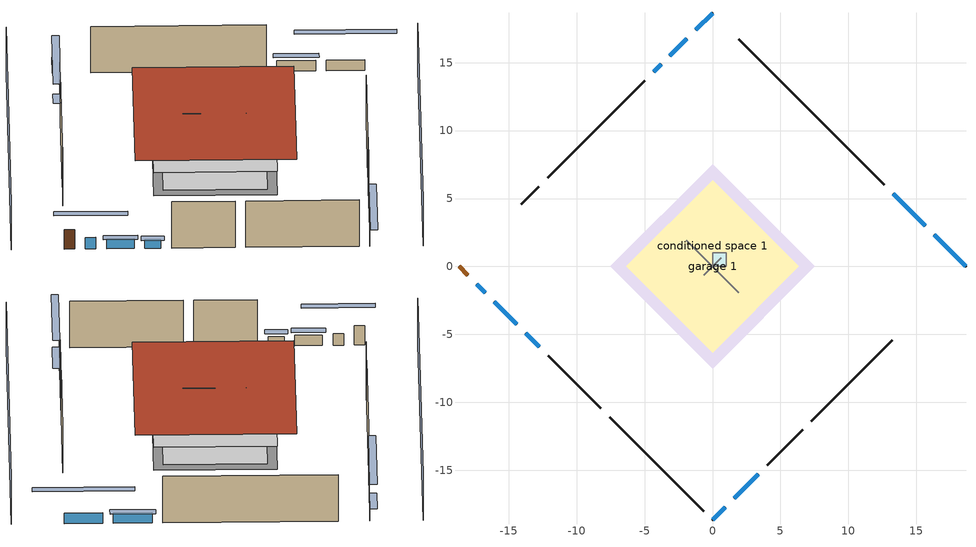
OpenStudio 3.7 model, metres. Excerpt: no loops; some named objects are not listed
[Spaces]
conditioned space 1
 floor to garage 1 (Floor1 construction): -6.34,0 0,6.34 6.34,0 0,-6.34 z0
 floor foundation (Slab2 construction): -7.54,0 0,7.54 7.54,0 0,-7.54 z0
 floor adiabatic (AdiabaticFloorConstruction): -7.54,0 0,7.54 7.54,0 0,-7.54 z2.44
 wall outside (Wall3 construction): 12.63,6.02 1.93,16.72 z0:4.88
 wall outside (Wall4 construction): 7.28,-11.37 13.23,-5.42 z0:4.88
 wall outside (Wall7 construction): -7.56,-11.09 -0.66,-17.99 z0:4.88
 wall outside (Wall8 construction): -4.99,13.66 -12.11,6.54 z0:4.88
 wall outside (AdiabaticWallConstruction): 18.65,0 16.3,2.35 / 15.64,3.01 13.29,5.36 z0:1.1; 0,-18.65 0.95,-17.7 z0:0.92; 1.6,-17.05 3.38,-15.27 z0:1.13; -17.35,-1.3 -16.72,-1.93 z0:1.19; -16.06,-2.59 -14.39,-4.27 z0:1.07; -13.73,-4.92 -12.76,-5.9 z0:0.95; -1.89,16.76 -3.13,15.52 / 0,18.65 -1.24,17.41 z0:1.16; -3.79,14.87 -4.33,14.32 z0:1.04
 wall outside (AdiabaticWallConstruction 1): -18.65,0 -18,-0.65 z0:2.03
 wall to garage 1 (Wall5 construction): -1.94,1.94 1.94,-1.94 z0:4.88
 wall to garage 1 (Wall6 construction): -0.65,-0.65 0.65,0.65 z0:4.88
 window (WindowConstruction): 18.65,0 16.3,2.35 z0:1.1
 window (WindowConstruction 1): 15.64,3.01 13.29,5.36 z0:1.1
 window (WindowConstruction 2): 0,-18.65 0.95,-17.7 z0:0.91
 window (WindowConstruction 3): 1.61,-17.05 3.38,-15.27 z0:1.13
 window (WindowConstruction 4): -17.35,-1.3 -16.72,-1.93 z0:1.19
 window (WindowConstruction 5): -16.06,-2.59 -14.39,-4.27 z0:1.07
 window (WindowConstruction 6): -13.73,-4.92 -12.76,-5.9 z0:0.94
 window (WindowConstruction 7): -1.89,16.76 -3.13,15.52 z0:1.16
 window (WindowConstruction 8): -3.79,14.87 -4.33,14.32 z0:1.04
 window (WindowConstruction 9): 0,18.65 -1.24,17.42 z0:1.16
 door (Door): -18.65,0 -18.01,-0.65 z0:2.03
 ceiling adiabatic (AdiabaticFloorConstruction): 0,-7.54 7.54,0 0,7.54 -7.54,0 z2.44
 roof outside (Roof1 construction): 0,9.85 -9.85,0 0,-9.85 9.85,0 z4.88
garage 1
 floor foundation (Slab1 construction): -6.34,0 0,6.34 6.34,0 0,-6.34 z0
 wall outside (Wall1 construction): 4.04,-14.61 6.63,-12.03 z0:4.88
 wall outside (Wall2 construction): -12.1,-6.55 -8.22,-10.43 z0:4.88
 wall outside (Wall9 construction): -12.77,5.88 -14.06,4.59 z0:4.88
central ac and furnace airloop ret air space
 floor adiabatic (AdiabaticConst): 0,0 0,1 1,1 1,0 z0
 wall adiabatic (AdiabaticConst): 0,1 0,0 1,0 1,1 0,1 z0:1
 ceiling adiabatic (AdiabaticConst): 1,0 1,1 0,1 0,0 z1
shading: -3.23,21.88 -21.88,3.23 / 3.23,-21.88 21.88,-3.23 z0:4.88; 14.36,4.29 20.59,-1.94 21.02,-1.51 14.79,4.72 z3.84; 13.07,5.58 15.86,2.79 16.29,3.23 13.5,6.01 z1.4; 2.89,-15.76 -1.94,-20.59 -1.51,-21.02 3.32,-16.19 z3.66; 3.6,-15.05 1.39,-17.26 1.82,-17.69 4.03,-15.49 z1.43; -14.78,-3.87 -19.29,0.64 -19.72,0.21 -15.21,-4.3 z3.93; -14.17,-4.48 -16.28,-2.37 -16.71,-2.81 -14.6,-4.91 z1.37; -12.54,-6.11 -13.95,-4.71 -14.38,-5.14 -12.97,-6.54 z1.25; -5.07,13.58 0.05,18.7 -0.38,19.13 -5.5,14.01 z3.9; -4.55,14.1 -3.57,15.08 -4,15.51 -4.98,14.54 z1.34; -1.45,17.2 0.22,18.87 -0.22,19.3 -1.88,17.63 z1.46
[Site]
Portland Intl Arpt_OR_USA: Latitude {deg}=45.59; Longitude {deg}=-122.6; Time Zone {hr}=-8; Elevation {m}=33; Terrain=Suburbs
[Site:GroundTemperature:Shallow]
10.2558, 8.96328, 8.85977, 9.47314, 11.9355, 14.3863, 16.5111, 17.8571, 17.9714, 16.8767, 14.8061, 12.4304
[Site:WaterMainsTemperature]
Calculation Method=Schedule; Temperature Schedule=mains temperature schedule
[Building]
Building 1
[Material] Roughness=Rough
Name | Thickness {m} | Conductivity {W/m-K} | Density {kg/m3} | Specific Heat {J/kg-K} | Thermal Absorptance | Solar Absorptance | Visible Absorptance
slate or tile shingles | 0.01905 | 0.840978 | 1899.972 | 799.717 | 0.9 | 0.75 | 0.75
roof rigid ins | 0.051816 | 0.029427 | 32.04 | 1214.23 | 0.9 | 0.7 | 0.7
osb sheathing 0.75 in. | 0.01905 | 0.115458 | 512.64 | 1214.23 | 0.9 | 0.7 | 0.7
roof stud and cavity | 0.2032 | 0.633245 | 78.34581 | 1123.46 | 0.9 | 0.7 | 0.7
gypsum board | 0.0127 | 0.160291 | 801 | 837.4 | 0.9 | 0.6 | 0.6
stucco | 0.0254 | 0.649125 | 1281.6 | 879.27 | 0.9 | 0.5 | 0.5
osb sheathing 0.5 in. | 0.0127 | 0.115458 | 512.64 | 1214.23 | 0.9 | 0.7 | 0.7
wall stud and cavity | 0.1397 | 0.348569 | 139.0536 | 1170.24 | 0.9 | 0.6 | 0.6
wall stud and cavity 1 | 0.1397 | 0.0952874 | 139.0536 | 1170.24 | 0.9 | 0.7 | 0.7
osb sheathing 0.5 in. 1; osb sheathing 0.5 in. 2 | 0.0127 | 0.115458 | 512.64 | 1214.23
wall stud and cavity 2 | 0.1397 | 0.0983683 | 139.0536 | 1170.24 | 0.9 | 0.7 | 0.7
floor stud and cavity | 0.1397 | 0.923637 | 92.3553 | 1139.71 | 0.9 | 0.7 | 0.7
floor covering | 0.0127 | 0.0433444 | 54.468 | 1339.84 | 0.9 | 0.6 | 0.6
concrete 4.0 in. | 0.1016 | 1.803125 | 2242.8 | 837.4 | 0.9 | 0.7 | 0.7
floor covering 1 | 0.0127 | 0.0450781 | 54.468 | 1339.84 | 0.9 | 0.9 | 0.9
wood siding; wood siding 1 | 0.0254 | 0.102417 | 544.68 | 1172.36
wall rigid ins; floor rigid ins | 0.512978 | 0.029427 | 32.04 | 1214.23 | 0.9 | 0.7 | 0.7
wall stud and cavity 3 | 0.0889 | 0.380278 | 52.3479 | 1209.89 | 0.9 | 0.7 | 0.7
door material | 0.04445 | 0.0612267 | 512.64 | 1214.23 | 0.9 | 0.7 | 0.7
floor stud and cavity 1 | 0.1397 | 1.75129 | 37.0049 | 1207.88 | 0.9 | 0.7 | 0.7
wall stud and cavity 4 | 0.0889 | 0.391764 | 83.0341 | 1211.67 | 0.9 | 0.7 | 0.7
furniture material conditioned space 1; furniture material garage 1 | 0.1524 | 0.115458 | 640.8 | 1214.23 | 0.9 | 0.6 | 0.6
[Construction]
Roof1 construction: slate or tile shingles, roof rigid ins, osb sheathing 0.75 in., roof stud and cavity, gypsum board
Wall1 construction; Wall2 construction: stucco, osb sheathing 0.5 in., wall stud and cavity
Wall3 construction; Wall4 construction: stucco, osb sheathing 0.5 in., wall stud and cavity 1, gypsum board
Wall5 construction: osb sheathing 0.5 in. 1, wall stud and cavity 2, gypsum board
Wall6 construction: osb sheathing 0.5 in. 2, wall stud and cavity 2, gypsum board
Wall7 construction; Wall8 construction: stucco, osb sheathing 0.5 in. 2, wall stud and cavity 1, gypsum board
Wall9 construction: stucco, osb sheathing 0.5 in. 2, wall stud and cavity
Floor1 construction: floor stud and cavity, osb sheathing 0.75 in., floor covering
Slab1 construction: concrete 4.0 in.
Slab2 construction: concrete 4.0 in., floor covering 1
WindowConstruction; WindowConstruction 1; WindowConstruction 2; WindowConstruction 3; WindowConstruction 4; WindowConstruction 5; WindowConstruction 6; WindowConstruction 7; WindowConstruction 8; WindowConstruction 9: WindowMaterial
AdiabaticWallConstruction: wood siding, wall rigid ins, wall stud and cavity 3, gypsum board
Door: door material
AdiabaticWallConstruction 1: wood siding 1, wall rigid ins, wall stud and cavity 3, gypsum board
AdiabaticFloorConstruction: floor stud and cavity 1, floor rigid ins, osb sheathing 0.75 in., floor covering
PartitionWallConstruction: gypsum board, wall stud and cavity 4, gypsum board
furniture construction conditioned space 1: furniture material conditioned space 1
furniture construction garage 1: furniture material garage 1
AdiabaticConst: Adiabatic
[WindowMaterial:SimpleGlazingSystem]
WindowMaterial: U-Factor {W/m2-K}=2.78222; Solar Heat Gain Coefficient=0.56
[Material:NoMass]
Adiabatic: Roughness=Rough; Thermal Resistance {m2-K/W}=176.1
[ThermalZone] Multiplier=1; Use Ideal Air Loads=No
Name | Volume {m3} | Thermostat
conditioned space | 749.83 | conditioned space temperature setpoint
garage | 195.726
central ac and furnace airloop ret air zone | 1
[Sizing:Zone] Zone Cooling Design Supply Air Temperature Input Method=SupplyAirTemperature; Zone Cooling Design Supply Air Temperature {C}=14; Zone Cooling Design Supply Air Temperature Difference {deltaC}=11.11; Zone Heating Design Supply Air Temperature Input Method=SupplyAirTemperature; Zone Heating Design Supply Air Temperature {C}=40; Zone Heating Design Supply Air Temperature Difference {deltaC}=11.11; Zone Cooling Design Supply Air Humidity Ratio {kg-H2O/kg-air}=0.0085; Zone Heating Design Supply Air Humidity Ratio {kg-H2O/kg-air}=0.008; Cooling Design Air Flow Method=DesignDay; Heating Design Air Flow Method=DesignDay; Account for Dedicated Outdoor Air System=No; Dedicated Outdoor Air System Control Strategy=NeutralSupplyAir; Dedicated Outdoor Air Low Setpoint Temperature for Design {C}=autosize; Dedicated Outdoor Air High Setpoint Temperature for Design {C}=autosize; Zone Load Sizing Method=Sensible Load Only No Latent Load; Zone Latent Cooling Design Supply Air Humidity Ratio Input Method=HumidityRatioDifference; Zone Cooling Design Supply Air Humidity Ratio Difference {kgWater/kgDryAir}=0.005; Zone Latent Heating Design Supply Air Humidity Ratio Input Method=HumidityRatioDifference; Zone Humidification Design Supply Air Humidity Ratio Difference {kgWater/kgDryAir}=0.005
garage; central ac and furnace airloop ret air zone
[Space] Building Unit=Building Unit 1
Name | Thermal Zone | Volume {m3}
conditioned space 1 | conditioned space | 749.83
garage 1 | garage | 195.726
central ac and furnace airloop ret air space | central ac and furnace airloop ret air zone
[ThermostatSetpoint:DualSetpoint]
conditioned space temperature setpoint: Heating Setpoint Temperature Schedule=heating setpoint; Cooling Setpoint Temperature Schedule=cooling setpoint
[Foundation:Kiva] Wall Height Above Grade {m}=0.1016; Wall Depth Below Slab {m}=0.2032
Name | Initial Indoor Air Temperature {C}
Foundation Kiva 1 | 13.4258
Foundation Kiva 2 | 20
[Foundation:Kiva:Settings]
Soil Conductivity {W/m-K}=1.3848; Soil Density {kg/m3}=1842.3; Soil Specific Heat {J/kg-K}=418.7; Ground Solar Absorptivity=0.9; Ground Thermal Absorptivity=0.9; Ground Surface Roughness {m}=0.03; Far-Field Width {m}=40; Deep-Ground Boundary Condition=ZeroFlux; Deep-Ground Depth {m}=40; Minimum Cell Dimension {m}=0.2; Maximum Cell Growth Coefficient=3; Simulation Timestep=Timestep
[SurfaceProperty:ExposedFoundationPerimeter] Exposed Perimeter Calculation Method=TotalExposedPerimeter
Name | Total Exposed Perimeter {m}
Slab1 | 21.9456
Slab2 | 37.12464
[SurfaceProperty:IncidentSolarMultiplier] Incident Solar Multiplier=1; Incident Solar Multiplier Schedule=trans schedule winter=0.85 summer=0.7
Window1; Window2; Window3; Window4; Window5; Window6; Window7; Window8; Window9; Window10
[InternalMass:Definition] Design Level Calculation Method=SurfaceArea
Name | Construction | Surface Area {m2}
partition wall mass | PartitionWallConstruction | 307.509
furniture mass conditioned space 1 | furniture construction conditioned space 1 | 123.004
furniture mass garage 1 | furniture construction garage 1 | 8.02682
[InternalMass] Multiplier=1
Name | Internal Mass Definition | Space or SpaceType
partition wall mass | partition wall mass | conditioned space 1
furniture mass conditioned space 1 | furniture mass conditioned space 1 | conditioned space 1
furniture mass garage 1 | furniture mass garage 1 | garage 1
[External:File]
External File 1: File=in.schedules.csv
[People:Definition]
occupants: Number of People Calculation Method=People; Number of People {people}=2; Fraction Radiant=0.314171; Sensible Heat Fraction=0.56303; Carbon Dioxide Generation Rate {m3/s-W}=0; Enable ASHRAE 55 Comfort Warnings=No; Mean Radiant Temperature Calculation Type=ZoneAveraged
[People]
occupants: People Definition=occupants; Space or SpaceType=conditioned space 1; Number of People Schedule=occupants; Activity Level Schedule=occupants activity schedule; Multiplier=1
[Fan:SystemModel]
central ac and furnace supply fan: Availability Schedule=Always On Discrete; Design Maximum Air Flow Rate {m3/s}=1.2129; Speed Control Method=Discrete; Electric Power Minimum Flow Rate Fraction=0.2; Design Pressure Rise {Pa}=794.58; Motor Efficiency=1; Motor In Air Stream Fraction=1; Design Electric Power Consumption {W}=autosize; Design Power Sizing Method=TotalEfficiencyAndPressure; Electric Power Per Unit Flow Rate {W/(m3/s)}=840; Electric Power Per Unit Flow Rate Per Unit Pressure {W-s/m3-Pa}=1.66667; Fan Total Efficiency=0.75; Motor Loss Radiative Fraction=0; Speed Flow Fraction 1=0.86342; Speed Electric Power Fraction 1=0.64368; Speed Flow Fraction 2=1; Speed Electric Power Fraction 2=1
[EnergyManagementSystem:Sensor]
Name | Output Variable or Output Meter Index Key | Output Variable or Output Meter
central_ac_and_furnace_supply_fan_s; central_ac_and_furnace_supply_fan_s_1 | central ac and furnace supply fan | Fan Electricity Energy
cool_season | cooling season schedule | Schedule Value
out_pb_s |  | Site Outdoor Air Barometric Pressure
out_wt_s |  | Site Outdoor Air Humidity Ratio
site_vw_s |  | Site Wind Speed
central_ac_and_furnace_airloop_Fan_RTF_s | central ac and furnace supply fan | Fan Runtime Fraction Speed 1
central_ac_and_furnace_airloop_Fan_RTF_s_1 | central ac and furnace supply fan | Fan Runtime Fraction Speed 2
central_ac_and_furnace_airloop_AH_MFR_s | Node 5 | System Node Mass Flow Rate
central_ac_and_furnace_airloop_AH_VFR_s | Node 5 | System Node Current Density Volume Flow Rate
central_ac_and_furnace_airloop_AH_Tout_s | Node 5 | System Node Temperature
central_ac_and_furnace_airloop_AH_Wout_s | Node 5 | System Node Humidity Ratio
central_ac_and_furnace_airloop_RA_T_s | Node 8 | System Node Temperature
central_ac_and_furnace_airloop_Ra_W_s | Node 8 | System Node Humidity Ratio
central_ac_and_furnace_airloop_0_DZ_T_s | garage | Zone Air Temperature
central_ac_and_furnace_airloop_0_DZ_W_s | garage | Zone Mean Air Humidity Ratio
natural_vent_s | natural vent schedule | Schedule Value
htg_sp_s | heating setpoint | Schedule Value
clg_sp_s | cooling setpoint | Schedule Value
mech_vent_range_fan_0_sch_s | mech vent range fan 0 schedule | Schedule Value
mech_vent_bath_fan_0_sch_s | mech vent bath fan 0 schedule | Schedule Value
clothes_dryer_exhaust_0_sch_s | clothes_dryer | Schedule Value
htg_load_cond |  | Heating:EnergyTransfer:Zone:CONDITIONED SPACE
clg_load_cond |  | Cooling:EnergyTransfer:Zone:CONDITIONED SPACE
htg_load_duct |  | Heating:EnergyTransfer:Zone:CENTRAL AC AND FURNACE AIRLOOP RET AIR ZONE
clg_load_duct |  | Cooling:EnergyTransfer:Zone:CENTRAL AC AND FURNACE AIRLOOP RET AIR ZONE
[EnergyManagementSystem:Program]
central_ac_and_furnace_supply_fan_disaggregate_program: Set central_ac_and_furnace_supply_fan_clg = 0; If central_ac_and_furnace_clg_coil_s > 0; Set central_ac_and_furnace_supply_fan_clg = central_ac_and_furnace_supply_fan_s; EndIf
central_ac_and_furnace_supply_fan_disaggregate_program_1: Set central_ac_and_furnace_supply_fan_primary_htg = 0; If central_ac_and_furnace_htg_coil_s > 0; Set central_ac_and_furnace_supply_fan_primary_htg = central_ac_and_furnace_supply_fan_s_1; EndIf
water_heater_EC_adj: Set dhw_e_cons = water_heater_energy + water_heater_on_cycle_parasitic + water_heater_off_cycle_parasitic; Set water_heater_ec_adj_act = 0.0 * dhw_e_cons / 1
central_ac_and_furnace_airloop_0_duct_program: Set central_ac_and_furnace_airloop_AH_MFR = central_ac_and_furnace_airloop_AH_MFR_s; Set central_ac_and_furnace_airloop_Fan_RTF = 0; Set central_ac_and_furnace_airloop_Fan_RTF = central_ac_and_furnace_airloop_Fan_RTF + central_ac_and_furnace_airloop_Fan_RTF_s; Set central_ac_and_furnace_airloop_Fan_RTF = central_ac_and_furnace_airloop_Fan_RTF + central_ac_and_furnace_airloop_Fan_RTF_s_1; Set central_ac_and_furnace_airloop_AH_VFR = central_ac_and_furnace_airloop_AH_VFR_s; Set central_ac_and_furnace_airloop_AH_Tout = central_ac_and_furnace_airloop_AH_Tout_s; Set central_ac_and_furnace_airloop_AH_Wout = central_ac_and_furnace_airloop_AH_Wout_s; Set central_ac_and_furnace_airloop_RA_T = central_ac_and_furnace_airloop_RA_T_s; Set central_ac_and_furnace_airloop_Ra_W = central_ac_and_furnace_airloop_Ra_W_s; Set central_ac_and_furnace_airloop_0_DZ_T = central_ac_and_furnace_airloop_0_DZ_T_s; Set central_ac_and_furnace_airloop_0_DZ_W = central_ac_and_furnace_airloop_0_DZ_W_s; Run central_ac_and_furnace_airloop_0_duct_subroutine; Set central_ac_and_furnace_airloop_0_SupSensLkToCond_equip_act = central_ac_and_furnace_airloop_0_SupSensLkToCond; Set central_ac_and_furnace_airloop_0_SupLatLkToCond_equip_act = central_ac_and_furnace_airloop_0_SupLatLkToCond; Set central_ac_and_furnace_airloop_0_SupCondToLv_equip_act = central_ac_and_furnace_airloop_0_SupCondToLv; Set central_ac_and_furnace_airloop_0_RetSensLkToRP_equip_act = central_ac_and_furnace_airloop_0_RetSensLkToRP; Set central_ac_and_furnace_airloop_0_RetLatLkToRP_equip_act = central_ac_and_furnace_airloop_0_RetLatLkToRP; Set central_ac_and_furnace_airloop_0_RetCondToRP_equip_act = central_ac_and_furnace_airloop_0_RetCondToRP; Set central_ac_and_furnace_airloop_0_RetCondToDZ_equip_act = central_ac_and_furnace_airloop_0_RetCondToDZ; Set central_ac_and_furnace_airloop_0_SupCondToDZ_equip_act = central_ac_and_furnace_airloop_0_SupCondToDZ; Set central_ac_and_furnace_airloop_0_SupSensLkToDZ_equip_act = central_ac_and_furnace_airloop_0_SupSensLkToDZ; Set central_ac_and_furnace_airloop_0_SupLatLkToDZ_equip_act = central_ac_and_furnace_airloop_0_SupLatLkToDZ; Set central_ac_and_furnace_airloop_0_ZoneMixDZToCond_mix_act = central_ac_and_furnace_airloop_0_ZoneMixDZToCond; Set central_ac_and_furnace_airloop_0_ZoneMixCondToDZ_mix_act = central_ac_and_furnace_airloop_0_ZoneMixCondToDZ
natural_vent_program: Set Tin = tin_s; Set Tout = tout_s; Set Wout = out_wt_s; Set Pbar = out_pb_s; Set Phiout = (@RhFnTdbWPb Tout Wout Pbar); Set MaxHR = 0.0115; Set MaxRH = 0.7; Set Tnvsp = (htg_sp_s + clg_sp_s) / 2; Set NVavail = natural_vent_s; Set ClgSsnAvail = cool_season; Set natural_vent_flow_act = 0; Set whole_house_fan_flow_act = 0; Set whole_house_fan_act = 0; If ((Wout < MaxHR) && (Phiout < MaxRH) && (Tin > Tout) && (Tin > Tnvsp) && (ClgSsnAvail > 0)); Set WHF_Flow = 0; Set Adj = (Tin-Tnvsp)/(Tin-Tout); Set Adj = (@Min Adj 1); Set Adj = (@Max Adj 0); If (WHF_Flow > 0); Set whole_house_fan_flow_act = WHF_Flow*Adj; Set WHF_W = 0; Set whole_house_fan_act = WHF_W*Adj; ElseIf (NVavail > 0); Set NVArea = 8481.508714368001; Set Cs = 0.00017937135914540493; Set Cw = 8.70903777141566e-05; Set Tdiff = Tin-Tout; Set dT = (@Abs Tdiff); Set Vwind = site_vw_s; Set SGNV = NVArea*Adj*((((Cs*dT)+(Cw*(Vwind^2)))^0.5)/1000); Set MaxNV = 4.165722765312; Set natural_vent_flow_act = (@Min SGNV MaxNV); EndIf; EndIf
unmet_hours_program: Set htg_unmet_hours = 0; Set clg_unmet_hours = 0; If ((DayOfYear >= 1) && (DayOfYear <= 365)); If zone_htg_unmet_s > htg_unmet_hours; Set htg_unmet_hours = zone_htg_unmet_s; EndIf; EndIf; If ((DayOfYear >= 1) && (DayOfYear <= 365)); If zone_clg_unmet_s > clg_unmet_hours; Set clg_unmet_hours = zone_clg_unmet_s; EndIf; EndIf
total_loads_program: Set loads_htg_tot = 0; Set loads_clg_tot = 0; If htg_load_cond > 0; Set loads_htg_tot = loads_htg_tot + (htg_load_cond - clg_load_cond) * 1.0; Set loads_htg_tot = loads_htg_tot + (htg_load_duct - clg_load_duct) * 1.0; EndIf; If clg_load_cond > 0; Set loads_clg_tot = loads_clg_tot + (clg_load_cond - htg_load_cond) * 1.0; Set loads_clg_tot = loads_clg_tot + (clg_load_duct - htg_load_duct) * 1.0; EndIf
[EnergyManagementSystem:ProgramCallingManager]
central ac and furnace supply fan disaggregate program calling manager: EndOfSystemTimestepBeforeHVACReporting; central_ac_and_furnace_supply_fan_disaggregate_program
central ac and furnace supply fan disaggregate program calling manager 1: EndOfSystemTimestepBeforeHVACReporting; central_ac_and_furnace_supply_fan_disaggregate_program_1
water heater EC_adj ProgramManager: EndOfSystemTimestepBeforeHVACReporting; water_heater_EC_adj
central_ac_and_furnace_airloop_0_duct_program calling manager: EndOfSystemTimestepAfterHVACReporting; central_ac_and_furnace_airloop_0_duct_program
natural_vent_program calling manager: BeginZoneTimestepAfterInitHeatBalance; natural_vent_program
infil_program calling manager: BeginZoneTimestepAfterInitHeatBalance; infil_program
unmet_hours_program calling manager: EndOfZoneTimestepBeforeZoneReporting; unmet_hours_program
total_loads_program calling manager: EndOfZoneTimestepAfterZoneReporting; total_loads_program
[EnergyManagementSystem:OutputVariable]
Name | EMS Variable | Type of Data in Variable | Update Frequency | EMS Program or Subroutine | Units
central ac and furnace supply fan disaggregate clg | central_ac_and_furnace_supply_fan_clg | Summed | SystemTimestep | central_ac_and_furnace_supply_fan_disaggregate_program | J
central ac and furnace supply fan disaggregate htg primary | central_ac_and_furnace_supply_fan_primary_htg | Summed | SystemTimestep | central_ac_and_furnace_supply_fan_disaggregate_program_1 | J
natural_vent_flow_act_timeseries_outvar | natural_vent_flow_act | Averaged | ZoneTimestep | natural_vent_program | m^/s
whole_house_fan_flow_act_timeseries_outvar | whole_house_fan_flow_act | Averaged | ZoneTimestep | natural_vent_program | m^/s
Qfan_timeseries_outvar | Qfan | Averaged | ZoneTimestep | infil_program | m^/s
infil_flow_act_timeseries_outvar | infil_flow_act | Averaged | ZoneTimestep | infil_program | m^/s
[OtherEquipment:Definition] Design Level Calculation Method=EquipmentLevel
Name | Design Level {W} | Fraction Latent | Fraction Radiant | Fraction Lost
water heater energy adjustment1 | 0.01 | 0 | 0 | 1
water sensible | -1344.7 | 0 | 0.6 | 0
water latent | 1364.43 | 1 | 0 | 0
central_ac_and_furnace_airloop_0_SupSensLkToCond equip; central_ac_and_furnace_airloop_0_SupCondToLv equip; central_ac_and_furnace_airloop_0_RetCondToRP equip; central_ac_and_furnace_airloop_0_RetSensLkToRP equip; central_ac_and_furnace_airloop_0_SupCondToDZ equip; central_ac_and_furnace_airloop_0_RetCondToDZ equip; central_ac_and_furnace_airloop_0_SupSensLkToDZ equip; mech vent house fan sensible load equip | 0 | 0 | 0 | 0
central_ac_and_furnace_airloop_0_SupLatLkToCond equip; central_ac_and_furnace_airloop_0_RetLatLkToRP equip; central_ac_and_furnace_airloop_0_SupLatLkToDZ equip; mech vent house fan latent load equip | 0 | 1 | 0 | 0
[OtherEquipment]
Name | Other Equipment Definition | Space or SpaceType | Schedule | Fuel Type
water heater energy adjustment1 | water heater energy adjustment1 | conditioned space 1 | Always On Discrete | NaturalGas
water sensible | water sensible | conditioned space 1 | hot_water_fixtures | None
water latent | water latent | conditioned space 1 | hot_water_fixtures | None
central_ac_and_furnace_airloop_0_SupSensLkToCond equip | central_ac_and_furnace_airloop_0_SupSensLkToCond equip | conditioned space 1 | Always On Discrete | None
central_ac_and_furnace_airloop_0_SupLatLkToCond equip | central_ac_and_furnace_airloop_0_SupLatLkToCond equip | conditioned space 1 | Always On Discrete | None
central_ac_and_furnace_airloop_0_SupCondToLv equip | central_ac_and_furnace_airloop_0_SupCondToLv equip | conditioned space 1 | Always On Discrete | None
central_ac_and_furnace_airloop_0_RetCondToRP equip | central_ac_and_furnace_airloop_0_RetCondToRP equip | central ac and furnace airloop ret air space | Always On Discrete | None
central_ac_and_furnace_airloop_0_RetSensLkToRP equip | central_ac_and_furnace_airloop_0_RetSensLkToRP equip | central ac and furnace airloop ret air space | Always On Discrete | None
central_ac_and_furnace_airloop_0_RetLatLkToRP equip | central_ac_and_furnace_airloop_0_RetLatLkToRP equip | central ac and furnace airloop ret air space | Always On Discrete | None
central_ac_and_furnace_airloop_0_SupCondToDZ equip | central_ac_and_furnace_airloop_0_SupCondToDZ equip | garage 1 | Always On Discrete | None
central_ac_and_furnace_airloop_0_RetCondToDZ equip | central_ac_and_furnace_airloop_0_RetCondToDZ equip | garage 1 | Always On Discrete | None
central_ac_and_furnace_airloop_0_SupSensLkToDZ equip | central_ac_and_furnace_airloop_0_SupSensLkToDZ equip | garage 1 | Always On Discrete | None
central_ac_and_furnace_airloop_0_SupLatLkToDZ equip | central_ac_and_furnace_airloop_0_SupLatLkToDZ equip | garage 1 | Always On Discrete | None
mech vent house fan sensible load equip | mech vent house fan sensible load equip | conditioned space 1 | Always On Discrete | None
mech vent house fan latent load equip | mech vent house fan latent load equip | conditioned space 1 | Always On Discrete | None
[EnergyManagementSystem:Actuator]
Name | Actuated Component | Actuated Component Type | Actuated Component Control Type | Zone or Space
water_heater_ec_adj_act | water heater energy adjustment1 | OtherEquipment | Power Level | conditioned space 1
central_ac_and_furnace_airloop_0_SupSensLkToCond_equip_act | central_ac_and_furnace_airloop_0_SupSensLkToCond equip | OtherEquipment | Power Level | conditioned space 1
central_ac_and_furnace_airloop_0_SupLatLkToCond_equip_act | central_ac_and_furnace_airloop_0_SupLatLkToCond equip | OtherEquipment | Power Level | conditioned space 1
central_ac_and_furnace_airloop_0_SupCondToLv_equip_act | central_ac_and_furnace_airloop_0_SupCondToLv equip | OtherEquipment | Power Level | conditioned space 1
central_ac_and_furnace_airloop_0_RetCondToRP_equip_act | central_ac_and_furnace_airloop_0_RetCondToRP equip | OtherEquipment | Power Level | central ac and furnace airloop ret air space
central_ac_and_furnace_airloop_0_RetSensLkToRP_equip_act | central_ac_and_furnace_airloop_0_RetSensLkToRP equip | OtherEquipment | Power Level | central ac and furnace airloop ret air space
central_ac_and_furnace_airloop_0_RetLatLkToRP_equip_act | central_ac_and_furnace_airloop_0_RetLatLkToRP equip | OtherEquipment | Power Level | central ac and furnace airloop ret air space
central_ac_and_furnace_airloop_0_SupCondToDZ_equip_act | central_ac_and_furnace_airloop_0_SupCondToDZ equip | OtherEquipment | Power Level | garage 1
central_ac_and_furnace_airloop_0_RetCondToDZ_equip_act | central_ac_and_furnace_airloop_0_RetCondToDZ equip | OtherEquipment | Power Level | garage 1
central_ac_and_furnace_airloop_0_SupSensLkToDZ_equip_act | central_ac_and_furnace_airloop_0_SupSensLkToDZ equip | OtherEquipment | Power Level | garage 1
central_ac_and_furnace_airloop_0_SupLatLkToDZ_equip_act | central_ac_and_furnace_airloop_0_SupLatLkToDZ equip | OtherEquipment | Power Level | garage 1
whole_house_fan_act | whole house fan | ElectricEquipment | Electricity Rate | conditioned space 1
mech_vent_house_fan_cfis_act | mech vent house fan cfis | ElectricEquipment | Electricity Rate | conditioned space 1
mech_vent_house_fan_sensible_load_equip_act | mech vent house fan sensible load equip | OtherEquipment | Power Level | conditioned space 1
mech_vent_house_fan_latent_load_equip_act | mech vent house fan latent load equip | OtherEquipment | Power Level | conditioned space 1
[ElectricEquipment:Definition] Design Level Calculation Method=EquipmentLevel
Name | Design Level {W} | Fraction Latent | Fraction Radiant | Fraction Lost
clothes washer | 245.178 | 0.03 | 0.162 | 0.7
clothes dryer | 8993.15 | 0.015 | 0.081 | 0.85
dishwasher | 475.637 | 0.3 | 0.18 | 0.4
fridge | 60.3122 | 0 | 0.6 | 0
fridge 2 | 109.031 | 0 | 0.6 | 0
cooking range | 445.826 | 0.08 | 0.432 | 0.2
misc plug loads | 1053.18 | 0.021 | 0.558 | 0.049
whole house fan; mech vent house fan | 0 | 0 | 0 | 1
mech vent house fan cfis | 0 | 0 | 0 | 0
mech vent range fan 0; mech vent bath fan 0 | 30 | 0 | 0 | 1
[ElectricEquipment]
Name | Electric Equipment Definition | Space or SpaceType | Schedule
clothes washer | clothes washer | conditioned space 1 | clothes_washer
clothes dryer | clothes dryer | conditioned space 1 | clothes_dryer
dishwasher | dishwasher | conditioned space 1 | dishwasher
fridge | fridge | conditioned space 1 | fridge schedule
fridge 1 | fridge 2 | garage 1 | fridge schedule 1
cooking range | cooking range | conditioned space 1 | cooking_range
misc plug loads | misc plug loads | conditioned space 1 | plug_loads_other
whole house fan | whole house fan | conditioned space 1 | Always On Discrete
mech vent house fan | mech vent house fan | conditioned space 1 | mech vent house fan schedule
mech vent house fan cfis | mech vent house fan cfis | conditioned space 1 | mech vent house fan cfis schedule
mech vent range fan 0 | mech vent range fan 0 | conditioned space 1 | mech vent range fan 0 schedule
mech vent bath fan 0 | mech vent bath fan 0 | conditioned space 1 | mech vent bath fan 0 schedule
[WaterUse:Equipment:Definition]
Name | Peak Flow Rate {m3/s}
clothes washer | 1.575e-05
dishwasher | 7.87209e-06
[Lights:Definition] Design Level Calculation Method=LightingLevel; Fraction Radiant=0.6; Fraction Visible=0.2; Return Air Fraction=0
Name | Lighting Level {W}
interior lighting | 385.425
garage lighting | 7.89653
[Lights] Fraction Replaceable=1
Name | Lights Definition | Space or SpaceType | Schedule
interior lighting | interior lighting | conditioned space 1 | lighting_interior
garage lighting | garage lighting | garage 1 | lighting_garage
[Exterior:Lights:Definition]
exterior lighting: Design Level {W}=15.9996
[Exterior:Lights]
exterior lighting: Exterior Lights Definition=exterior lighting; Schedule=exterior lighting schedule
[ZoneMixing] Schedule=Always On Continuous; Design Flow Rate Calculation Method=Flow/Zone; Design Flow Rate {m3/s}=0
Name | Zone or Space | Source Zone or Space
central_ac_and_furnace_airloop_0_ZoneMixDZToCond mix | conditioned space | garage
central_ac_and_furnace_airloop_0_ZoneMixCondToDZ mix | garage | conditioned space
[SpaceInfiltration:DesignFlowRate] Space or SpaceType=conditioned space 1; Schedule=Always On Discrete; Design Flow Rate Calculation Method=Flow/Space; Design Flow Rate {m3/s}=0
natural vent flow; whole house fan flow; infil flow
[SpaceInfiltration:EffectiveLeakageArea]
infil|garage 1: Space or SpaceType=garage 1; Schedule=Always On Discrete; Effective Air Leakage Area {cm2}=1631.02; Stack Coefficient=0.000258295; Wind Coefficient=6.19542e-05
[BuildingUnit]
Building Unit 1
[Schedule:Ruleset]
Name | Default Day Schedule
heating setpoint | heating setpoint default day
cooling setpoint | cooling setpoint default day
trans schedule winter=0.85 summer=0.7 | trans schedule winter=0.85 summer=0.7 default day
fridge schedule | fridge schedule default day
fridge schedule 1 | fridge schedule default day 1
exterior lighting schedule | exterior lighting schedule default day
mech vent range fan 0 schedule | mech vent range fan 0 schedule default day
mech vent bath fan 0 schedule | mech vent bath fan 0 schedule default day
[Schedule:Day]
heating setpoint default day; cooling setpoint default day; trans schedule winter=0.85 summer=0.7 default day; fridge schedule default day; fridge schedule default day 1; exterior lighting schedule default day; mech vent range fan 0 schedule default day; mech vent bath fan 0 schedule default day: 24, 0, 0
heating setpoint allday1: 2, 0, 20, 11, 0, 16.6667, 24, 0, 20
cooling setpoint allday1: 24, 0, 25.5556
trans schedule winter=0.85 summer=0.7 allday1; trans schedule winter=0.85 summer=0.7 allday274: 24, 0, 0.85
trans schedule winter=0.85 summer=0.7 allday152: 24, 0, 0.7
fridge schedule allday1; fridge schedule allday12; fridge schedule allday1 1; fridge schedule allday12 1: 1, 0, 0.610949, 2, 0, 0.595675, 3, 0, 0.580401, 4, 0, 0.565128, 6, 0, 0.549854, 7, 0, 0.580401, 8, 0, 0.610949, 10, 0, 0.626223, 12, 0, 0.610949, 15, 0, 0.641496, 16, 0, 0.626223, 17, 0, 0.672044, 18, 0, 0.733139, 19, 0, 0.763686, 20, 0, 0.733139, 21, 0, 0.717865, 22, 0, 0.702591, 23, 0, 0.672044, 24, 0, 0.626223
fridge schedule allday2; fridge schedule allday2 1: 1, 0, 0.609489, 2, 0, 0.594252, 3, 0, 0.579015, 4, 0, 0.563777, 6, 0, 0.54854, 7, 0, 0.579015, 8, 0, 0.609489, 10, 0, 0.624726, 12, 0, 0.609489, 15, 0, 0.639964, 16, 0, 0.624726, 17, 0, 0.670438, 18, 0, 0.731387, 19, 0, 0.761861, 20, 0, 0.731387, 21, 0, 0.71615, 22, 0, 0.700912, 23, 0, 0.670438, 24, 0, 0.624726
fridge schedule allday3; fridge schedule allday3 1: 1, 0, 0.791241, 2, 0, 0.77146, 3, 0, 0.751679, 4, 0, 0.731898, 6, 0, 0.712117, 7, 0, 0.751679, 8, 0, 0.791241, 10, 0, 0.811022, 12, 0, 0.791241, 15, 0, 0.830803, 16, 0, 0.811022, 17, 0, 0.870365, 18, 0, 0.949489, 19, 0, 0.989051, 20, 0, 0.949489, 21, 0, 0.929708, 22, 0, 0.909927, 23, 0, 0.870365, 24, 0, 0.811022
fridge schedule allday6; fridge schedule allday6 1: 1, 0, 0.8, 2, 0, 0.78, 3, 0, 0.76, 4, 0, 0.74, 6, 0, 0.72, 7, 0, 0.76, 8, 0, 0.8, 10, 0, 0.82, 12, 0, 0.8, 15, 0, 0.84, 16, 0, 0.82, 17, 0, 0.88, 18, 0, 0.96, 19, 0, 1, 20, 0, 0.96, 21, 0, 0.94, 22, 0, 0.92, 23, 0, 0.88, 24, 0, 0.82
fridge schedule allday10; fridge schedule allday10 1: 1, 0, 0.679562, 2, 0, 0.662573, 3, 0, 0.645584, 4, 0, 0.628595, 6, 0, 0.611606, 7, 0, 0.645584, 8, 0, 0.679562, 10, 0, 0.696551, 12, 0, 0.679562, 15, 0, 0.71354, 16, 0, 0.696551, 17, 0, 0.747518, 18, 0, 0.815474, 19, 0, 0.849453, 20, 0, 0.815474, 21, 0, 0.798485, 22, 0, 0.781496, 23, 0, 0.747518, 24, 0, 0.696551
fridge schedule allday11; fridge schedule allday11 1: 1, 0, 0.675182, 2, 0, 0.658303, 3, 0, 0.641423, 4, 0, 0.624544, 6, 0, 0.607664, 7, 0, 0.641423, 8, 0, 0.675182, 10, 0, 0.692062, 12, 0, 0.675182, 15, 0, 0.708942, 16, 0, 0.692062, 17, 0, 0.742701, 18, 0, 0.810219, 19, 0, 0.843978, 20, 0, 0.810219, 21, 0, 0.793339, 22, 0, 0.77646, 23, 0, 0.742701, 24, 0, 0.692062
exterior lighting schedule weekday1; exterior lighting schedule weekday12: 5, 0, 0.434959, 6, 0, 0.349858, 7, 0, 0.330947, 8, 0, 0.321491, 9, 0, 0.312035, 10, 0, 0.264757, 11, 0, 0.208024, 12, 0, 0.141834, 13, 0, 0.113467, 15, 0, 0.104012, 16, 0, 0.113467, 17, 0, 0.179657, 18, 0, 0.349858, 19, 0, 0.463325, 20, 0, 0.614615, 21, 0, 0.860461, 22, 0, 0.99284, 23, 0, 0.860461, 24, 0, 0.595704
exterior lighting schedule weekend1; exterior lighting schedule weekend12: 2, 0, 0.434959, 4, 0, 0.425503, 5, 0, 0.434959, 6, 0, 0.425503, 7, 0, 0.416047, 8, 0, 0.38768, 9, 0, 0.340402, 10, 0, 0.283669, 11, 0, 0.226935, 12, 0, 0.15129, 13, 0, 0.113467, 15, 0, 0.104012, 16, 0, 0.113467, 17, 0, 0.179657, 18, 0, 0.359314, 19, 0, 0.45387, 20, 0, 0.567337, 21, 0, 0.784816, 22, 0, 0.926651, 23, 0, 0.803728, 24, 0, 0.557882
exterior lighting schedule weekday2: 5, 0, 0.438095, 6, 0, 0.352381, 7, 0, 0.333333, 8, 0, 0.32381, 9, 0, 0.314286, 10, 0, 0.266667, 11, 0, 0.209524, 12, 0, 0.142857, 13, 0, 0.114286, 15, 0, 0.104762, 16, 0, 0.114286, 17, 0, 0.180952, 18, 0, 0.352381, 19, 0, 0.466667, 20, 0, 0.619048, 21, 0, 0.866667, 22, 0, 1, 23, 0, 0.866667, 24, 0, 0.6
exterior lighting schedule weekend2: 2, 0, 0.438095, 4, 0, 0.428571, 5, 0, 0.438095, 6, 0, 0.428571, 7, 0, 0.419048, 8, 0, 0.390476, 9, 0, 0.342857, 10, 0, 0.285714, 11, 0, 0.228571, 12, 0, 0.152381, 13, 0, 0.114286, 15, 0, 0.104762, 16, 0, 0.114286, 17, 0, 0.180952, 18, 0, 0.361905, 19, 0, 0.457143, 20, 0, 0.571429, 21, 0, 0.790476, 22, 0, 0.933333, 23, 0, 0.809524, 24, 0, 0.561905
exterior lighting schedule weekday3; exterior lighting schedule weekday5: 5, 0, 0.346085, 6, 0, 0.278373, 7, 0, 0.263325, 8, 0, 0.255802, 9, 0, 0.248278, 10, 0, 0.21066, 11, 0, 0.165519, 12, 0, 0.112854, 13, 0, 0.090283, 15, 0, 0.0827594, 16, 0, 0.090283, 17, 0, 0.142948, 18, 0, 0.278373, 19, 0, 0.368656, 20, 0, 0.489033, 21, 0, 0.684646, 22, 0, 0.789976, 23, 0, 0.684646, 24, 0, 0.473986
exterior lighting schedule weekend3; exterior lighting schedule weekend5: 2, 0, 0.346085, 4, 0, 0.338561, 5, 0, 0.346085, 6, 0, 0.338561, 7, 0, 0.331038, 8, 0, 0.308467, 9, 0, 0.270849, 10, 0, 0.225707, 11, 0, 0.180566, 12, 0, 0.120377, 13, 0, 0.090283, 15, 0, 0.0827594, 16, 0, 0.090283, 17, 0, 0.142948, 18, 0, 0.285896, 19, 0, 0.361132, 20, 0, 0.451415, 21, 0, 0.624457, 22, 0, 0.737311, 23, 0, 0.639504, 24, 0, 0.443891
exterior lighting schedule weekday4: 5, 0, 0.344691, 6, 0, 0.277251, 7, 0, 0.262265, 8, 0, 0.254771, 9, 0, 0.247278, 10, 0, 0.209812, 11, 0, 0.164852, 12, 0, 0.112399, 13, 0, 0.0899193, 15, 0, 0.082426, 16, 0, 0.0899193, 17, 0, 0.142372, 18, 0, 0.277251, 19, 0, 0.367171, 20, 0, 0.487063, 21, 0, 0.681888, 22, 0, 0.786794, 23, 0, 0.681888, 24, 0, 0.472076
exterior lighting schedule weekend4: 2, 0, 0.344691, 4, 0, 0.337197, 5, 0, 0.344691, 6, 0, 0.337197, 7, 0, 0.329704, 8, 0, 0.307224, 9, 0, 0.269758, 10, 0, 0.224798, 11, 0, 0.179839, 12, 0, 0.119892, 13, 0, 0.0899193, 15, 0, 0.082426, 16, 0, 0.0899193, 17, 0, 0.142372, 18, 0, 0.284744, 19, 0, 0.359677, 20, 0, 0.449597, 21, 0, 0.621942, 22, 0, 0.734341, 23, 0, 0.636928, 24, 0, 0.442103
exterior lighting schedule weekday6; exterior lighting schedule weekday9: 5, 0, 0.28823, 6, 0, 0.231837, 7, 0, 0.219305, 8, 0, 0.213039, 9, 0, 0.206773, 10, 0, 0.175444, 11, 0, 0.137849, 12, 0, 0.093988, 13, 0, 0.0751904, 15, 0, 0.0689245, 16, 0, 0.0751904, 17, 0, 0.119051, 18, 0, 0.231837, 19, 0, 0.307027, 20, 0, 0.407281, 21, 0, 0.570194, 22, 0, 0.657916, 23, 0, 0.570194, 24, 0, 0.394749
exterior lighting schedule weekend6; exterior lighting schedule weekend9: 2, 0, 0.28823, 4, 0, 0.281964, 5, 0, 0.28823, 6, 0, 0.281964, 7, 0, 0.275698, 8, 0, 0.2569, 9, 0, 0.225571, 10, 0, 0.187976, 11, 0, 0.150381, 12, 0, 0.100254, 13, 0, 0.0751904, 15, 0, 0.0689245, 16, 0, 0.0751904, 17, 0, 0.119051, 18, 0, 0.238103, 19, 0, 0.300761, 20, 0, 0.375952, 21, 0, 0.520067, 22, 0, 0.614055, 23, 0, 0.532598, 24, 0, 0.369686
exterior lighting schedule weekday7: 5, 0, 0.286139, 6, 0, 0.230155, 7, 0, 0.217714, 8, 0, 0.211494, 9, 0, 0.205273, 10, 0, 0.174171, 11, 0, 0.136849, 12, 0, 0.0933061, 13, 0, 0.0746448, 15, 0, 0.0684244, 16, 0, 0.0746448, 17, 0, 0.118188, 18, 0, 0.230155, 19, 0, 0.3048, 20, 0, 0.404326, 21, 0, 0.566057, 22, 0, 0.653142, 23, 0, 0.566057, 24, 0, 0.391885
exterior lighting schedule weekend7: 2, 0, 0.286139, 4, 0, 0.279918, 5, 0, 0.286139, 6, 0, 0.279918, 7, 0, 0.273698, 8, 0, 0.255037, 9, 0, 0.223935, 10, 0, 0.186612, 11, 0, 0.14929, 12, 0, 0.0995265, 13, 0, 0.0746448, 15, 0, 0.0684244, 16, 0, 0.0746448, 17, 0, 0.118188, 18, 0, 0.236375, 19, 0, 0.298579, 20, 0, 0.373224, 21, 0, 0.516294, 22, 0, 0.6096, 23, 0, 0.528734, 24, 0, 0.367004
exterior lighting schedule weekday10: 5, 0, 0.345039, 6, 0, 0.277532, 7, 0, 0.26253, 8, 0, 0.255029, 9, 0, 0.247528, 10, 0, 0.210024, 11, 0, 0.165019, 12, 0, 0.112513, 13, 0, 0.0900102, 15, 0, 0.0825094, 16, 0, 0.0900102, 17, 0, 0.142516, 18, 0, 0.277532, 19, 0, 0.367542, 20, 0, 0.487555, 21, 0, 0.682578, 22, 0, 0.787589, 23, 0, 0.682578, 24, 0, 0.472554
exterior lighting schedule weekend10: 2, 0, 0.345039, 4, 0, 0.337538, 5, 0, 0.345039, 6, 0, 0.337538, 7, 0, 0.330038, 8, 0, 0.307535, 9, 0, 0.270031, 10, 0, 0.225026, 11, 0, 0.18002, 12, 0, 0.120014, 13, 0, 0.0900102, 15, 0, 0.0825094, 16, 0, 0.0900102, 17, 0, 0.142516, 18, 0, 0.285032, 19, 0, 0.360041, 20, 0, 0.450051, 21, 0, 0.622571, 22, 0, 0.735084, 23, 0, 0.637572, 24, 0, 0.44255
exterior lighting schedule weekday11: 5, 0, 0.343994, 6, 0, 0.276691, 7, 0, 0.261734, 8, 0, 0.254256, 9, 0, 0.246778, 10, 0, 0.209387, 11, 0, 0.164519, 12, 0, 0.112172, 13, 0, 0.0897375, 15, 0, 0.0822593, 16, 0, 0.0897375, 17, 0, 0.142084, 18, 0, 0.276691, 19, 0, 0.366428, 20, 0, 0.486078, 21, 0, 0.680509, 22, 0, 0.785203, 23, 0, 0.680509, 24, 0, 0.471122
exterior lighting schedule weekend11: 2, 0, 0.343994, 4, 0, 0.336516, 5, 0, 0.343994, 6, 0, 0.336516, 7, 0, 0.329037, 8, 0, 0.306603, 9, 0, 0.269212, 10, 0, 0.224344, 11, 0, 0.179475, 12, 0, 0.11965, 13, 0, 0.0897375, 15, 0, 0.0822593, 16, 0, 0.0897375, 17, 0, 0.142084, 18, 0, 0.284169, 19, 0, 0.35895, 20, 0, 0.448687, 21, 0, 0.620684, 22, 0, 0.732856, 23, 0, 0.63564, 24, 0, 0.441209
mech vent range fan 0 schedule allday1: 17, 0, 0, 18, 0, 1, 24, 0, 0
mech vent bath fan 0 schedule allday1: 1, 0, 0, 2, 0, 1, 24, 0, 0
[Schedule:Rule] Date Specification Type=DateRange; Start Day=1
Name | Schedule Ruleset | Rule Order | Day Schedule | Apply Sunday | Apply Monday | Apply Tuesday | Apply Wednesday | Apply Thursday | Apply Friday | Apply Saturday | Start Month | End Month | End Day
heating setpoint allday ruleset1 | heating setpoint | 0 | heating setpoint allday1 | Yes | Yes | Yes | Yes | Yes | Yes | Yes | 1 | 12 | 31
cooling setpoint allday ruleset1 | cooling setpoint | 0 | cooling setpoint allday1 | Yes | Yes | Yes | Yes | Yes | Yes | Yes | 1 | 12 | 31
trans schedule winter=0.85 summer=0.7 allday ruleset1 | trans schedule winter=0.85 summer=0.7 | 2 | trans schedule winter=0.85 summer=0.7 allday1 | Yes | Yes | Yes | Yes | Yes | Yes | Yes | 1 | 5 | 31
trans schedule winter=0.85 summer=0.7 allday ruleset152 | trans schedule winter=0.85 summer=0.7 | 1 | trans schedule winter=0.85 summer=0.7 allday152 | Yes | Yes | Yes | Yes | Yes | Yes | Yes | 6 | 9 | 30
trans schedule winter=0.85 summer=0.7 allday ruleset274 | trans schedule winter=0.85 summer=0.7 | 0 | trans schedule winter=0.85 summer=0.7 allday274 | Yes | Yes | Yes | Yes | Yes | Yes | Yes | 10 | 12 | 31
fridge schedule allday ruleset1 | fridge schedule | 6 | fridge schedule allday1 | Yes | Yes | Yes | Yes | Yes | Yes | Yes | 1 | 1 | 31
fridge schedule allday ruleset2 | fridge schedule | 5 | fridge schedule allday2 | Yes | Yes | Yes | Yes | Yes | Yes | Yes | 2 | 2 | 28
fridge schedule allday ruleset3 | fridge schedule | 4 | fridge schedule allday3 | Yes | Yes | Yes | Yes | Yes | Yes | Yes | 3 | 5 | 31
fridge schedule allday ruleset6 | fridge schedule | 3 | fridge schedule allday6 | Yes | Yes | Yes | Yes | Yes | Yes | Yes | 6 | 9 | 30
fridge schedule allday ruleset10 | fridge schedule | 2 | fridge schedule allday10 | Yes | Yes | Yes | Yes | Yes | Yes | Yes | 10 | 10 | 31
fridge schedule allday ruleset11 | fridge schedule | 1 | fridge schedule allday11 | Yes | Yes | Yes | Yes | Yes | Yes | Yes | 11 | 11 | 30
fridge schedule allday ruleset12 | fridge schedule | 0 | fridge schedule allday12 | Yes | Yes | Yes | Yes | Yes | Yes | Yes | 12 | 12 | 31
fridge schedule allday ruleset1 1 | fridge schedule 1 | 6 | fridge schedule allday1 1 | Yes | Yes | Yes | Yes | Yes | Yes | Yes | 1 | 1 | 31
fridge schedule allday ruleset2 1 | fridge schedule 1 | 5 | fridge schedule allday2 1 | Yes | Yes | Yes | Yes | Yes | Yes | Yes | 2 | 2 | 28
fridge schedule allday ruleset3 1 | fridge schedule 1 | 4 | fridge schedule allday3 1 | Yes | Yes | Yes | Yes | Yes | Yes | Yes | 3 | 5 | 31
fridge schedule allday ruleset6 1 | fridge schedule 1 | 3 | fridge schedule allday6 1 | Yes | Yes | Yes | Yes | Yes | Yes | Yes | 6 | 9 | 30
fridge schedule allday ruleset10 1 | fridge schedule 1 | 2 | fridge schedule allday10 1 | Yes | Yes | Yes | Yes | Yes | Yes | Yes | 10 | 10 | 31
fridge schedule allday ruleset11 1 | fridge schedule 1 | 1 | fridge schedule allday11 1 | Yes | Yes | Yes | Yes | Yes | Yes | Yes | 11 | 11 | 30
fridge schedule allday ruleset12 1 | fridge schedule 1 | 0 | fridge schedule allday12 1 | Yes | Yes | Yes | Yes | Yes | Yes | Yes | 12 | 12 | 31
exterior lighting schedule weekday ruleset1 | exterior lighting schedule | 21 | exterior lighting schedule weekday1 |  | Yes | Yes | Yes | Yes | Yes |  | 1 | 1 | 31
exterior lighting schedule weekend ruleset1 | exterior lighting schedule | 20 | exterior lighting schedule weekend1 | Yes |  |  |  |  |  | Yes | 1 | 1 | 31
exterior lighting schedule weekday ruleset2 | exterior lighting schedule | 19 | exterior lighting schedule weekday2 |  | Yes | Yes | Yes | Yes | Yes |  | 2 | 2 | 28
exterior lighting schedule weekend ruleset2 | exterior lighting schedule | 18 | exterior lighting schedule weekend2 | Yes |  |  |  |  |  | Yes | 2 | 2 | 28
exterior lighting schedule weekday ruleset3 | exterior lighting schedule | 17 | exterior lighting schedule weekday3 |  | Yes | Yes | Yes | Yes | Yes |  | 3 | 3 | 31
exterior lighting schedule weekend ruleset3 | exterior lighting schedule | 16 | exterior lighting schedule weekend3 | Yes |  |  |  |  |  | Yes | 3 | 3 | 31
exterior lighting schedule weekday ruleset4 | exterior lighting schedule | 15 | exterior lighting schedule weekday4 |  | Yes | Yes | Yes | Yes | Yes |  | 4 | 4 | 30
exterior lighting schedule weekend ruleset4 | exterior lighting schedule | 14 | exterior lighting schedule weekend4 | Yes |  |  |  |  |  | Yes | 4 | 4 | 30
exterior lighting schedule weekday ruleset5 | exterior lighting schedule | 13 | exterior lighting schedule weekday5 |  | Yes | Yes | Yes | Yes | Yes |  | 5 | 5 | 31
exterior lighting schedule weekend ruleset5 | exterior lighting schedule | 12 | exterior lighting schedule weekend5 | Yes |  |  |  |  |  | Yes | 5 | 5 | 31
exterior lighting schedule weekday ruleset6 | exterior lighting schedule | 11 | exterior lighting schedule weekday6 |  | Yes | Yes | Yes | Yes | Yes |  | 6 | 6 | 30
exterior lighting schedule weekend ruleset6 | exterior lighting schedule | 10 | exterior lighting schedule weekend6 | Yes |  |  |  |  |  | Yes | 6 | 6 | 30
exterior lighting schedule weekday ruleset7 | exterior lighting schedule | 9 | exterior lighting schedule weekday7 |  | Yes | Yes | Yes | Yes | Yes |  | 7 | 8 | 31
exterior lighting schedule weekend ruleset7 | exterior lighting schedule | 8 | exterior lighting schedule weekend7 | Yes |  |  |  |  |  | Yes | 7 | 8 | 31
exterior lighting schedule weekday ruleset9 | exterior lighting schedule | 7 | exterior lighting schedule weekday9 |  | Yes | Yes | Yes | Yes | Yes |  | 9 | 9 | 30
exterior lighting schedule weekend ruleset9 | exterior lighting schedule | 6 | exterior lighting schedule weekend9 | Yes |  |  |  |  |  | Yes | 9 | 9 | 30
exterior lighting schedule weekday ruleset10 | exterior lighting schedule | 5 | exterior lighting schedule weekday10 |  | Yes | Yes | Yes | Yes | Yes |  | 10 | 10 | 31
exterior lighting schedule weekend ruleset10 | exterior lighting schedule | 4 | exterior lighting schedule weekend10 | Yes |  |  |  |  |  | Yes | 10 | 10 | 31
exterior lighting schedule weekday ruleset11 | exterior lighting schedule | 3 | exterior lighting schedule weekday11 |  | Yes | Yes | Yes | Yes | Yes |  | 11 | 11 | 30
exterior lighting schedule weekend ruleset11 | exterior lighting schedule | 2 | exterior lighting schedule weekend11 | Yes |  |  |  |  |  | Yes | 11 | 11 | 30
exterior lighting schedule weekday ruleset12 | exterior lighting schedule | 1 | exterior lighting schedule weekday12 |  | Yes | Yes | Yes | Yes | Yes |  | 12 | 12 | 31
exterior lighting schedule weekend ruleset12 | exterior lighting schedule | 0 | exterior lighting schedule weekend12 | Yes |  |  |  |  |  | Yes | 12 | 12 | 31
mech vent range fan 0 schedule allday ruleset1 | mech vent range fan 0 schedule | 0 | mech vent range fan 0 schedule allday1 | Yes | Yes | Yes | Yes | Yes | Yes | Yes | 1 | 12 | 31
mech vent bath fan 0 schedule allday ruleset1 | mech vent bath fan 0 schedule | 0 | mech vent bath fan 0 schedule allday1 | Yes | Yes | Yes | Yes | Yes | Yes | Yes | 1 | 12 | 31
[Schedule:File] External File=External File 1; Rows to Skip at Top=1; Number of Hours of Data=8760; Minutes per Item=15; Translate File With Relative Path=Yes
Name | Column Number
occupants | 1
clothes_washer | 6
clothes_dryer | 7
dishwasher | 5
cooking_range | 4
hot_water_fixtures | 13
plug_loads_other | 9
lighting_interior | 2
lighting_garage | 3
[Schedule:Constant]
Name | Value
occupants activity schedule | 117.228
Always On Discrete; Always On Continuous; mech vent house fan schedule; mech vent house fan cfis schedule | 1
[Schedule:FixedInterval]
mains temperature schedule: Interval Length {minutes}=1440; Start Month=1; Start Day=1; Value 1=13.0633; Value 2=13.0189; Value 3=12.975; Value 4=12.9328; Value 5=12.8917; Value 6=12.8517; Value 7=12.8122; Value 8=12.7744; Value 9=12.7378; Value 10=12.7017; Value 11=12.6672; Value 12=12.6339; Value 13=12.6017; Value 14=12.5706; Value 15=12.5411; Value 16=12.5122; Value 17=12.485; Value 18=12.4583; Value 19=12.4333; Value 20=12.41; Value 21=12.3872; Value 22=12.3661; Value 23=12.3456; Value 24=12.3272; Value 25=12.3094; Value 26=12.2933; Value 27=12.2783; Value 28=12.2644; Value 29=12.2517; Value 30=12.2406; Value 31=12.2306; Value 32=12.2222; Value 33=12.215; Value 34=12.2089; Value 35=12.2039; Value 36=12.2006; Value 37=12.1983; Value 38=12.1978; Value 39=12.1978; Value 40=12.2; Value 41=12.2028; Value 42=12.2072; Value 43=12.2128; Value 44=12.2194; Value 45=12.2278; Value 46=12.2372; Value 47=12.2483; Value 48=12.26; Value 49=12.2733; Value 50=12.2883; Value 51=12.3039; Value 52=12.3211; Value 53=12.3394; Value 54=12.3594; Value 55=12.38; Value 56=12.4022; Value 57=12.4256; Value 58=12.4506; Value 59=12.4761; Value 60=12.5033; Value 61=12.5317; Value 62=12.5611; Value 63=12.5917; Value 64=12.6233; Value 65=12.6567; Value 66=12.6906; Value 67=12.7261; Value 68=12.7628; Value 69=12.8; Value 70=12.8389; Value 71=12.8789; Value 72=12.9194; Value 73=12.9617; Value 74=13.0044; Value 75=13.0489; Value 76=13.0939; Value 77=13.14; Value 78=13.1872; Value 79=13.2356; Value 80=13.285; Value 81=13.335; Value 82=13.3861; Value 83=13.4383; Value 84=13.4911; Value 85=13.545; Value 86=13.6; Value 87=13.6556; Value 88=13.7122; Value 89=13.77; Value 90=13.8283; Value 91=13.8872; Value 92=13.9472; Value 93=14.0078; Value 94=14.0689; Value 95=14.1311; Value 96=14.1944; Value 97=14.2578; Value 98=14.3222; Value 99=14.3872; Value 100=14.4528; Value 101=14.5189; Value 102=14.5856; Value 103=14.6533; Value 104=14.7211; Value 105=14.7894; Value 106=14.8589; Value 107=14.9283; Value 108=14.9983; Value 109=15.0689; Value 110=15.14; Value 111=15.2111; Value 112=15.2833; Value 113=15.3556; Value 114=15.4278; Value 115=15.5006; Value 116=15.5739; Value 117=15.6478; Value 118=15.7211; Value 119=15.7956; Value 120=15.8694; Value 121=15.9439; Value 122=16.0189; Value 123=16.0939; Value 124=16.1689; Value 125=16.2439; Value 126=16.3189; Value 127=16.3944; Value 128=16.4694; Value 129=16.545; Value 130=16.6206; Value 131=16.6956; Value 132=16.7711; Value 133=16.8461; Value 134=16.9217; Value 135=16.9967; Value 136=17.0717; Value 137=17.1467; Value 138=17.2211; Value 139=17.2956; Value 140=17.37; Value 141=17.4439; Value 142=17.5178; Value 143=17.5911; Value 144=17.6644; Value 145=17.7372; Value 146=17.8094; Value 147=17.8817; Value 148=17.9533; Value 149=18.025; Value 150=18.0961; Value 151=18.1661; Value 152=18.2361; Value 153=18.3061; Value 154=18.375; Value 155=18.4433; Value 156=18.5111; Value 157=18.5789; Value 158=18.6456; Value 159=18.7117; Value 160=18.7772; Value 161=18.8417; Value 162=18.9061; Value 163=18.9694; Value 164=19.0322; Value 165=19.0944; Value 166=19.1556; Value 167=19.2167; Value 168=19.2761; Value 169=19.335; Value 170=19.3933; Value 171=19.4506; Value 172=19.5072; Value 173=19.5628; Value 174=19.6172; Value 175=19.6711; Value 176=19.7244; Value 177=19.7761; Value 178=19.8272; Value 179=19.8772; Value 180=19.9267; Value 181=19.9744; Value 182=20.0217; Value 183=20.0678; Value 184=20.1128; Value 185=20.1567; Value 186=20.1994; Value 187=20.2417; Value 188=20.2822; Value 189=20.3222; Value 190=20.3606; Value 191=20.3978; Value 192=20.4344; Value 193=20.4694; Value 194=20.5033; Value 195=20.5367; Value 196=20.5683; Value 197=20.5983; Value 198=20.6278; Value 199=20.6561; Value 200=20.6828; Value 201=20.7089; Value 202=20.7333; Value 203=20.7561; Value 204=20.7783; Value 205=20.7989; Value 206=20.8189; Value 207=20.8367; Value 208=20.8539; Value 209=20.8694; Value 210=20.8839; Value 211=20.8972; Value 212=20.9094; Value 213=20.92; Value 214=20.9289; Value 215=20.9372; Value 216=20.9439; Value 217=20.9494; Value 218=20.9533; Value 219=20.9567; Value 220=20.9578; Value 221=20.9583; Value 222=20.9572; Value 223=20.955; Value 224=20.9511; Value 225=20.9467; Value 226=20.94; Value 227=20.9328; Value 228=20.9239; Value 229=20.9139; Value 230=20.9028; Value 231=20.89; Value 232=20.8761; Value 233=20.8611; Value 234=20.8444; Value 235=20.8267; Value 236=20.8078; Value 237=20.7872; Value 238=20.7661; Value 239=20.7433; Value 240=20.7194; Value 241=20.6944; Value 242=20.6678; Value 243=20.64; Value 244=20.6111; Value 245=20.5811; Value 246=20.55; Value 247=20.5178; Value 248=20.4844; Value 249=20.4494; Value 250=20.4139; Value 251=20.3767; Value 252=20.3389; Value 253=20.2994; Value 254=20.2594; Value 255=20.2178; Value 256=20.1756; Value 257=20.1317; Value 258=20.0872; Value 259=20.0417; Value 260=19.995; Value 261=19.9472; Value 262=19.8983; Value 263=19.8489; Value 264=19.7983; Value 265=19.7467; Value 266=19.6944; Value 267=19.6406; Value 268=19.5867; Value 269=19.5311; Value 270=19.475; Value 271=19.4183; Value 272=19.3606; Value 273=19.3017; Value 274=19.2422; Value 275=19.1822; Value 276=19.1211; Value 277=19.0594; Value 278=18.9967; Value 279=18.9333; Value 280=18.8694; Value 281=18.805; Value 282=18.74; Value 283=18.6739; Value 284=18.6072; Value 285=18.5406; Value 286=18.4728; Value 287=18.4044; Value 288=18.3356; Value 289=18.2661; Value 290=18.1967; Value 291=18.1261; Value 292=18.0556; Value 293=17.9844; Value 294=17.9128; Value 295=17.8406; Value 296=17.7683; Value 297=17.6956; Value 298=17.6228; Value 299=17.5494; Value 300=17.4756; Value 301=17.4017; Value 302=17.3278; Value 303=17.2533; Value 304=17.1789; Value 305=17.1039; Value 306=17.0289; Value 307=16.9539; Value 308=16.8789; Value 309=16.8033; Value 310=16.7283; Value 311=16.6528; Value 312=16.5772; Value 313=16.5022; Value 314=16.4267; Value 315=16.3517; Value 316=16.2761; Value 317=16.2011; Value 318=16.1261; Value 319=16.0511; Value 320=15.9761; Value 321=15.9017; Value 322=15.8272; Value 323=15.7533; Value 324=15.6794; Value 325=15.6056; Value 326=15.5322; Value 327=15.4594; Value 328=15.3867; Value 329=15.3144; Value 330=15.2422; Value 331=15.1706; Value 332=15.0994; Value 333=15.0289; Value 334=14.9583; Value 335=14.8889; Value 336=14.8194; Value 337=14.7506; Value 338=14.6822; Value 339=14.6144; Value 340=14.5478; Value 341=14.4811; Value 342=14.415; Value 343=14.35; Value 344=14.2856; Value 345=14.2217; Value 346=14.1583; Value 347=14.0961; Value 348=14.0339; Value 349=13.9733; Value 350=13.9128; Value 351=13.8533; Value 352=13.795; Value 353=13.7372; Value 354=13.68; Value 355=13.6239; Value 356=13.5689; Value 357=13.5144; Value 358=13.4611; Value 359=13.4083; Value 360=13.3572; Value 361=13.3061; Value 362=13.2567; Value 363=13.2078; Value 364=13.1606; Value 365=13.1139
